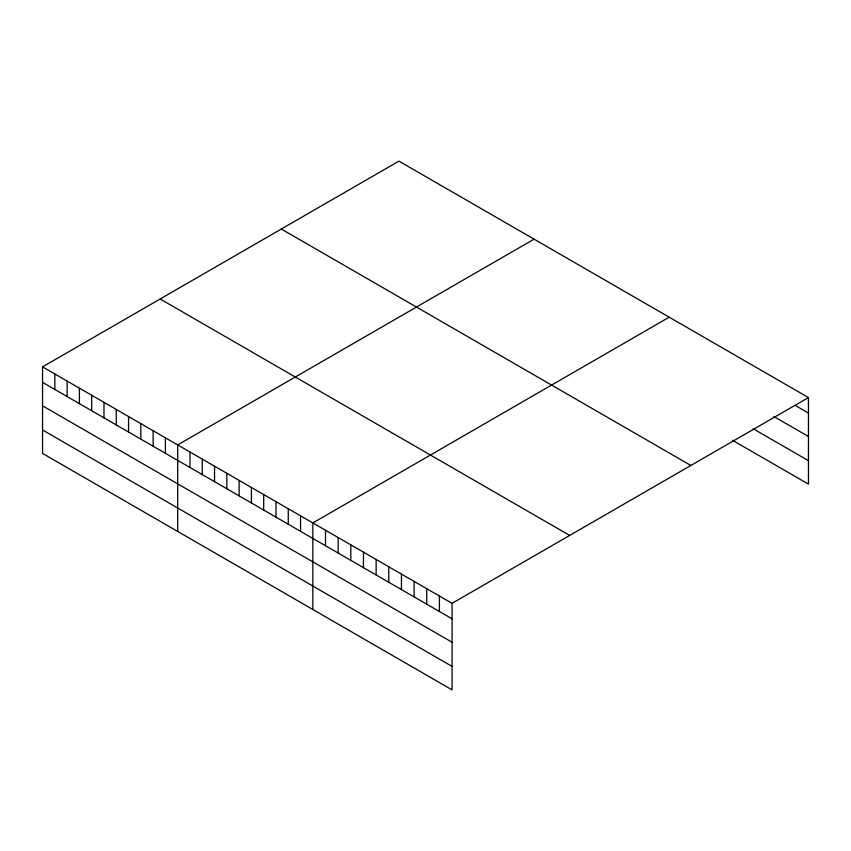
<?xml version="1.0" encoding="UTF-8"?>
<svg xmlns="http://www.w3.org/2000/svg" width="851" height="851" viewBox="0 0 851 851"><rect width="100%" height="100%" fill="white"/><g stroke="black" fill="none" stroke-linecap="round" stroke-linejoin="round"><path stroke-width="1.28" d="M42.55 366.887L452.072 603.327L452.072 689.863L42.55 453.423L42.55 366.887L398.928 161.137L808.45 397.577L808.45 484.113L732.498 440.265M534.066 239.163L177.689 444.913L177.689 531.45M669.216 317.178L312.838 522.94L312.838 609.476M452.072 603.327L808.45 397.577M795.791 405.746L808.45 413.054M773.931 416.575L808.45 436.499M753.22 428.776L808.45 460.668M281.319 229.036L690.842 465.465M160.158 298.988L569.681 535.428M42.55 382.365L452.072 618.805M42.55 405.821L452.072 642.25M42.55 429.978L452.072 666.418M439.414 596.019L439.414 611.497M426.755 588.711L426.755 604.189M414.097 581.403L414.097 596.881M401.438 574.095L401.438 589.573M388.79 566.787L388.79 582.265M376.131 559.479L376.131 574.957M363.473 552.171L363.473 567.649M350.814 544.863L350.814 560.341M338.155 537.555L338.155 553.033M325.497 530.247L325.497 545.725M300.552 515.844L300.552 531.322M288.266 508.749L288.266 524.227M275.979 501.654L275.979 517.131M263.693 494.559L263.693 510.036M251.407 487.463L251.407 502.952M239.12 480.379L239.12 495.856M226.834 473.284L226.834 488.761M214.548 466.188L214.548 481.666M202.261 459.093L202.261 474.571M189.975 451.998L189.975 467.486M165.402 437.818L165.402 453.296M153.127 430.723L153.127 446.201M140.84 423.628L140.84 439.105M128.554 416.533L128.554 432.021M116.268 409.448L116.268 424.926M103.982 402.353L103.982 417.83M91.695 395.258L91.695 410.735M79.409 388.162L79.409 403.64M67.123 381.067L67.123 396.555M54.836 373.983L54.836 389.46"/></g></svg>
